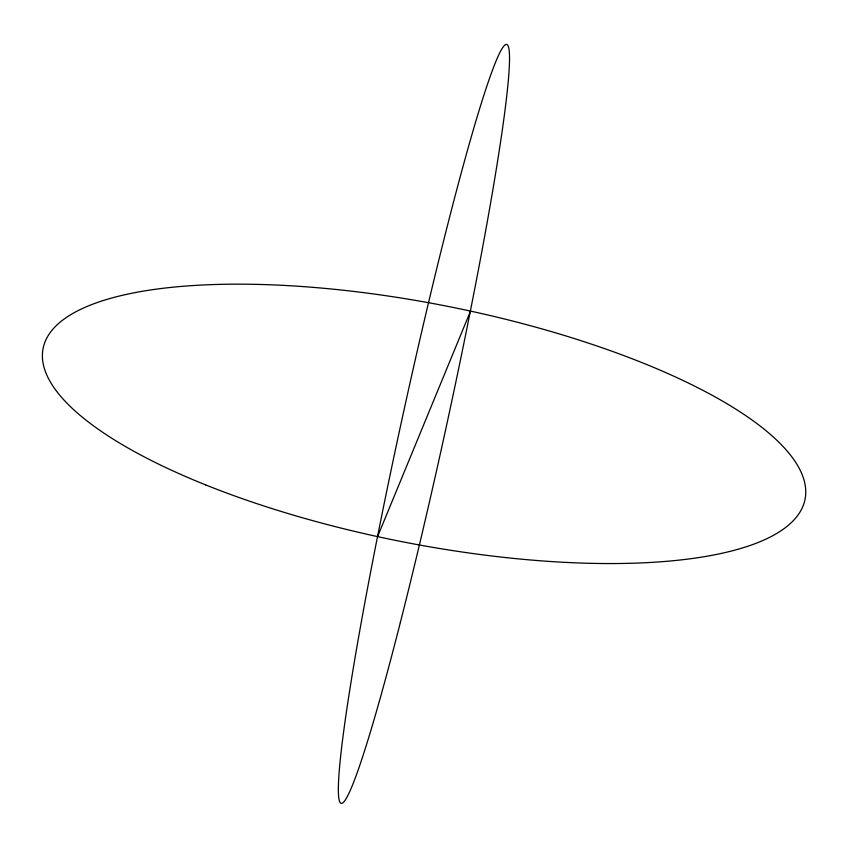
<?xml version="1.0" encoding="UTF-8"?>
<svg xmlns="http://www.w3.org/2000/svg" width="848" height="848" viewBox="0 0 848 848"><rect width="100%" height="100%" fill="white"/><g stroke="black" fill="none" stroke-linecap="round" stroke-linejoin="round"><path stroke-width="1.27" d="M377.53 536.742L470.47 311.258M205.651 484.897A388.373 119.865 11.2 0 0 804.233 502.588A388.373 119.865 11.2 0 0 262.117 284.515A388.373 119.865 11.2 0 0 205.651 484.897M400.33 622.559A388.373 22.43 -77.7 0 0 507.21 44.69A388.373 22.43 -77.7 0 0 364.46 604.751A388.373 22.43 -77.7 0 0 400.33 622.559"/></g></svg>
